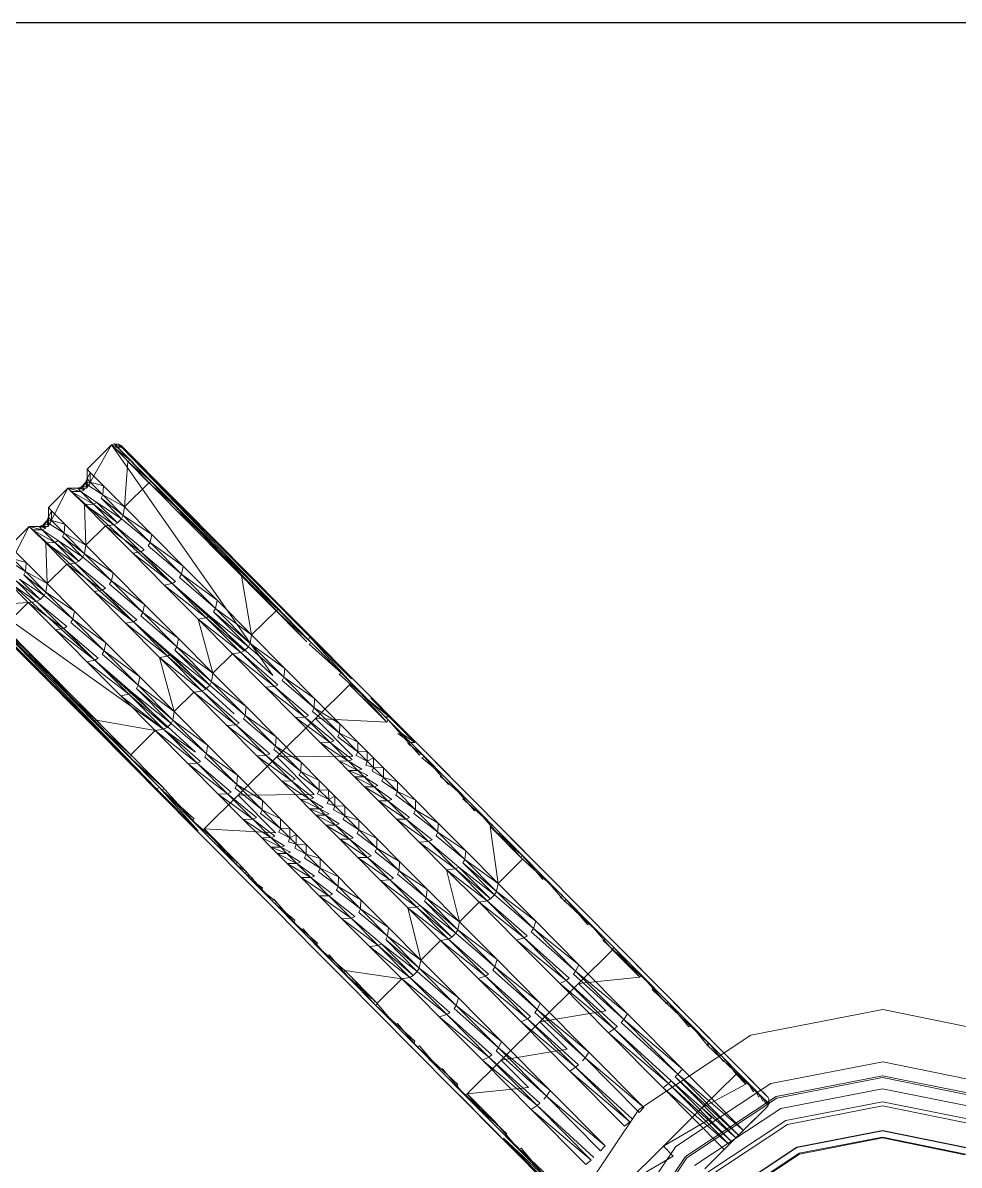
# Model space of a CAD drawing. Header units: millimetres. Extents: x 233224 to 234067, y -13631 to -11613.
# Drawn here: x 233700.84 to 233723.67, y -13180.79 to -13152.92 of the extents above; entities that cross this region are included whole.
import ezdxf

# ---------------------------------------------------------------- set-up
doc = ezdxf.new("R2010")
doc.units = ezdxf.units.MM
doc.header["$MEASUREMENT"] = 0
doc.layers.add('Doseme - BA', color=7, linetype='Continuous')
doc.layers.add('Doseme - BA_Pen_No__41', color=7, linetype='Continuous', lineweight=25)
doc.layers.add('Int - Furniture _Pen_No__75', color=6, linetype='Continuous', lineweight=20)

# ---------------------------------------------------------------- blocks, each defined once
blk = doc.blocks.new('Slab_128', base_point=(230995.62, -9676.81))
at = {"layer": 'Doseme - BA_Pen_No__41', "linetype": 'Continuous', "flags": 128}
blk.add_lwpolyline([(230995.62, -9676.81), (230995.62, -9026.81), (230345.62, -9026.81), (230345.62, -9676.81)], close=True, dxfattribs=at)
blk = doc.blocks.new('kalin masa ayak')
at = {"layer": 'Int - Furniture _Pen_No__75', "linetype": 'Continuous'}
for p, q in [((319.88, 246.28), (334.05, 261.18)), ((320, 246.11), (334.21, 261.08)), ((320.9, 244.83), (335.54, 260.23)), ((320.93, 244.8), (335.57, 260.21)), ((324.4, 239.87), (340.67, 256.99)), ((324.98, 239.05), (341.52, 256.45)), ((326.82, 236.46), (344.21, 254.76)), ((328.37, 234.24), (346.5, 253.31)), ((328.64, 233.87), (346.89, 253.06)), ((330.58, 231.11), (349.74, 251.26)), ((301.09, 237.94), (319.88, 246.28)), ((301.14, 237.73), (320, 246.11)), ((301.48, 236.2), (320.9, 244.83)), ((301.48, 236.17), (320.93, 244.8)), ((337.93, 220.7), (360.51, 244.46)), ((302.81, 230.28), (324.4, 239.87)), ((280.5, 237.21), (301.14, 237.73)), ((280.54, 237.4), (301.09, 237.94)), ((303.04, 229.3), (324.98, 239.05)), ((280.23, 235.63), (301.48, 236.17)), ((280.24, 235.67), (301.48, 236.2)), ((303.74, 226.2), (326.82, 236.46)), ((304.33, 223.56), (328.37, 234.24)), ((253.23, 231.95), (277.96, 222.44)), ((253.48, 232.34), (278.03, 222.9)), ((304.43, 223.11), (328.64, 233.87)), ((251.43, 229.1), (277.38, 219.11)), ((279.03, 228.69), (303.04, 229.3)), ((279.2, 229.69), (302.81, 230.28)), ((305.18, 219.82), (330.58, 231.11)), ((278.5, 225.57), (303.74, 226.2)), ((280.06, 227.6), (286.69, 226.46)), ((280.06, 227.6), (289.91, 225.88)), ((286.69, 226.46), (283.09, 205.65)), ((288.33, 226.17), (283.09, 205.65)), ((288.33, 226.17), (284.76, 205.47)), ((284.76, 205.47), (289.22, 226.02)), ((285.65, 205.34), (289.22, 226.02)), ((285.65, 205.34), (290.61, 225.78)), ((288.33, 226.17), (286.69, 226.46)), ((290.61, 225.78), (287.04, 205.1)), ((289.22, 226.02), (288.33, 226.17)), ((289.91, 225.9), (289.22, 226.02)), ((290.61, 225.78), (289.22, 226.02)), ((290.61, 225.78), (289.91, 225.9)), ((289.91, 225.88), (301.43, 223.91)), ((291.49, 225.63), (290.61, 225.78)), ((277.96, 222.44), (304.43, 223.11)), ((278.03, 222.9), (304.33, 223.56)), ((287.04, 205.1), (291.49, 225.63)), ((287.92, 204.92), (291.49, 225.63)), ((287.92, 204.92), (293.14, 225.35)), ((289.55, 204.54), (293.14, 225.35)), ((291.49, 225.63), (293.14, 225.35)), ((293.14, 225.35), (291.49, 225.63)), ((293.14, 225.34), (301.43, 223.91)), ((297.83, 203.11), (301.98, 223.55)), ((301.29, 223.07), (301.69, 221.86)), ((301.84, 222.72), (301.29, 223.07)), ((301.38, 223.6), (301.84, 222.72)), ((301.93, 223.25), (301.38, 223.6)), ((301.43, 223.91), (301.98, 223.57)), ((301.43, 223.89), (301.43, 223.91)), ((301.43, 223.91), (301.98, 223.55)), ((301.43, 223.89), (301.93, 223.25)), ((301.98, 223.55), (301.43, 223.89)), ((301.93, 223.25), (301.84, 222.72)), ((301.98, 223.55), (301.93, 223.25)), ((302.59, 222.71), (301.98, 223.57)), ((301.98, 223.57), (301.98, 223.55)), ((275.54, 220.68), (261.88, 219.56)), ((274.96, 217.31), (275.54, 220.68)), ((302.67, 221.75), (282.89, 107.16)), ((300.91, 220.88), (301.14, 218.67)), ((301.46, 220.54), (300.91, 220.88)), ((301.13, 222.2), (301.46, 220.54)), ((301.69, 221.86), (301.13, 222.2)), ((301.46, 220.54), (301.14, 218.67)), ((301.69, 221.86), (301.46, 220.54)), ((301.84, 222.72), (301.69, 221.86)), ((302.44, 220.37), (302.58, 221.23)), ((302.73, 222.08), (302.59, 222.71)), ((302.67, 221.75), (302.73, 222.05)), ((302.73, 222.05), (302.73, 222.08)), ((307.98, 207.39), (337.93, 220.7)), ((244.63, 218.33), (275.22, 206.56)), ((274.96, 217.31), (261.88, 219.56)), ((288.63, 218.42), (274.96, 217.31)), ((277.38, 219.11), (305.18, 219.82)), ((288.04, 215.05), (288.63, 218.42)), ((300.58, 219), (300.7, 216.12)), ((301.14, 218.67), (300.58, 219)), ((301.14, 218.67), (300.7, 216.12)), ((288.04, 215.05), (274.96, 217.31)), ((300.14, 216.43), (288.04, 215.05)), ((299.56, 213.06), (288.04, 215.05)), ((299.56, 213.06), (300.14, 216.43)), ((300.14, 216.43), (300.12, 212.78)), ((300.7, 216.12), (300.12, 212.78)), ((300.7, 216.12), (300.14, 216.43)), ((301.48, 214.83), (301.9, 217.27)), ((241.07, 177.09), (247.09, 211.96)), ((247.33, 211.89), (243.9, 193.49)), ((244.13, 193.34), (247.33, 211.89)), ((299.56, 213.06), (299.39, 208.52)), ((300.12, 212.78), (299.39, 208.52)), ((300.12, 212.78), (299.56, 213.06)), ((248.05, 211.72), (244.13, 193.34)), ((248.64, 211.61), (244.83, 193.07)), ((256.93, 210.17), (253.7, 191.49)), ((258.59, 209.98), (253.7, 191.49)), ((258.59, 209.98), (255.4, 191.53)), ((255.4, 191.53), (259.48, 209.86)), ((258.59, 209.98), (256.93, 210.17)), ((258.58, 190.98), (261.76, 209.44)), ((258.58, 190.98), (263.38, 209.06)), ((260.16, 190.37), (263.38, 209.06)), ((263.38, 209.06), (261.76, 209.44)), ((300.22, 207.54), (300.92, 211.65)), ((270.02, 207.92), (266.79, 189.23)), ((271.67, 207.73), (266.79, 189.23)), ((271.67, 207.73), (268.48, 189.28)), ((268.48, 189.28), (272.56, 207.59)), ((271.67, 207.73), (270.02, 207.92)), ((271.65, 188.72), (274.84, 207.18)), ((271.65, 188.72), (276.47, 206.8)), ((273.24, 188.11), (276.47, 206.8)), ((276.47, 206.8), (274.84, 207.18)), ((275.22, 206.56), (307.98, 207.39)), ((298.82, 208.78), (298.48, 203.23)), ((299.39, 208.52), (298.48, 203.23)), ((299.39, 208.52), (298.82, 208.78)), ((245.64, 197.77), (246.97, 205.48)), ((246.27, 197.79), (246.97, 205.48)), ((283.09, 205.65), (279.87, 186.96)), ((284.76, 205.47), (279.87, 186.96)), ((284.76, 205.47), (281.57, 187.01)), ((281.57, 187.01), (285.65, 205.34)), ((284.76, 205.47), (283.09, 205.65)), ((283.86, 186.69), (287.92, 204.92)), ((284.74, 186.47), (287.92, 204.92)), ((284.74, 186.47), (289.55, 204.54)), ((285.65, 205.34), (284.76, 205.47)), ((286.33, 185.86), (289.55, 204.54)), ((287.92, 204.92), (287.04, 205.1)), ((289.55, 204.54), (287.92, 204.92)), ((297.9, 203.47), (297.36, 196.78)), ((298.48, 203.23), (297.9, 203.47)), ((294.61, 184.42), (298.43, 203.02)), ((298.48, 203.23), (297.36, 196.78)), ((298.43, 203.02), (297.83, 203.11)), ((298.21, 195.92), (299.31, 202.33)), ((244.55, 197.25), (242.96, 188.07)), ((244.07, 188.67), (245.64, 197.77)), ((244.69, 188.71), (245.64, 197.77)), ((246.27, 197.79), (245.64, 197.77)), ((296.78, 197.01), (296.03, 189.07)), ((297.36, 196.78), (296.03, 189.07)), ((297.36, 196.78), (296.78, 197.01)), ((296.89, 188.21), (298.21, 195.92)), ((245.42, 192.92), (241.96, 176.46)), ((245.42, 192.92), (244.83, 193.07)), ((255.4, 191.53), (250.83, 174.84)), ((253.7, 191.49), (250.83, 174.84)), ((255.4, 191.53), (252.58, 175.14)), ((252.58, 175.14), (256.3, 191.45)), ((255.4, 191.53), (253.7, 191.49)), ((254.88, 174.88), (258.58, 190.98)), ((256.3, 191.45), (255.4, 191.53)), ((255.74, 174.6), (258.58, 190.98)), ((255.74, 174.6), (260.16, 190.37)), ((257.28, 173.72), (260.16, 190.37)), ((258.58, 190.98), (257.69, 191.21)), ((260.16, 190.37), (258.58, 190.98)), ((242.96, 188.07), (241.33, 178.61)), ((242.46, 179.35), (244.07, 188.67)), ((244.69, 188.71), (243.09, 179.41)), ((243.09, 179.41), (244.07, 188.67)), ((256.2, 186.72), (243.09, 179.41)), ((244.69, 188.71), (244.07, 188.67)), ((254.6, 177.43), (256.2, 186.72)), ((268.48, 189.28), (263.91, 172.58)), ((266.79, 189.23), (263.91, 172.58)), ((268.48, 189.28), (265.65, 172.88)), ((265.65, 172.88), (269.39, 189.19)), ((268.48, 189.28), (266.79, 189.23)), ((267.96, 172.62), (271.65, 188.72)), ((269.39, 189.19), (268.48, 189.28)), ((268.83, 172.34), (271.65, 188.72)), ((268.83, 172.34), (273.24, 188.11)), ((270.37, 171.47), (273.24, 188.11)), ((271.65, 188.72), (270.78, 188.95)), ((273.24, 188.11), (271.65, 188.72)), ((281.57, 187.01), (276.99, 170.32)), ((279.87, 186.96), (276.99, 170.32)), ((281.57, 187.01), (278.74, 170.62)), ((278.74, 170.62), (282.47, 186.93)), ((281.57, 187.01), (279.87, 186.96)), ((282.47, 186.93), (281.57, 187.01)), ((284.74, 186.47), (283.86, 186.69)), ((295.45, 189.3), (294.46, 179.97)), ((296.03, 189.07), (294.46, 179.97)), ((296.03, 189.07), (295.45, 189.3)), ((269.29, 184.46), (254.6, 177.43)), ((267.69, 175.17), (269.29, 184.46)), ((281.04, 170.36), (284.74, 186.47)), ((281.91, 170.08), (284.74, 186.47)), ((281.91, 170.08), (286.33, 185.86)), ((283.45, 169.21), (286.33, 185.86)), ((286.33, 185.86), (284.74, 186.47)), ((291.74, 167.78), (295.21, 184.37)), ((295.21, 184.37), (294.61, 184.42)), ((282.37, 182.2), (267.69, 175.17)), ((280.76, 172.91), (282.37, 182.2)), ((241.01, 170.89), (242.46, 179.35)), ((241.63, 170.99), (242.46, 179.35)), ((243.09, 179.41), (242.46, 179.35)), ((254.6, 177.43), (243.09, 179.41)), ((293.89, 180.22), (280.76, 172.91)), ((292.28, 170.92), (293.89, 180.22)), ((293.89, 180.22), (292.85, 170.65)), ((294.46, 179.97), (292.85, 170.65)), ((293.67, 169.58), (295.3, 179.04)), ((294.46, 179.97), (293.89, 180.22)), ((238.58, 162.65), (241.07, 177.09)), ((242.55, 176.27), (239.44, 161.8)), ((242.55, 176.27), (241.96, 176.46)), ((267.69, 175.17), (254.6, 177.43)), ((252.58, 175.14), (248.29, 160.14)), ((250.83, 174.84), (248.29, 160.14)), ((252.58, 175.14), (250.09, 160.72)), ((250.09, 160.72), (253.48, 175.12)), ((252.58, 175.14), (250.83, 174.84)), ((252.4, 160.52), (255.74, 174.6)), ((253.48, 175.12), (252.58, 175.14)), ((253.25, 160.18), (255.74, 174.6)), ((253.25, 160.18), (257.28, 173.72)), ((254.74, 159.03), (257.28, 173.72)), ((255.74, 174.6), (254.88, 174.88)), ((257.28, 173.72), (255.74, 174.6)), ((265.65, 172.88), (261.38, 157.89)), ((265.65, 172.88), (263.17, 158.47)), ((263.17, 158.47), (266.57, 172.86)), ((265.65, 172.88), (263.91, 172.58)), ((266.57, 172.86), (265.65, 172.88)), ((280.76, 172.91), (267.69, 175.17)), ((292.28, 170.92), (280.76, 172.91)), ((239.65, 163.05), (241.01, 170.89)), ((240.28, 163.15), (241.01, 170.89)), ((241.63, 170.99), (241.01, 170.89)), ((263.91, 172.58), (261.38, 157.89)), ((265.49, 158.26), (268.83, 172.34)), ((266.34, 157.91), (268.83, 172.34)), ((266.34, 157.91), (270.37, 171.47)), ((267.83, 156.77), (270.37, 171.47)), ((268.83, 172.34), (267.96, 172.62)), ((270.37, 171.47), (268.83, 172.34)), ((278.74, 170.62), (274.46, 155.62)), ((276.99, 170.32), (274.46, 155.62)), ((278.74, 170.62), (276.25, 156.2)), ((276.25, 156.2), (279.65, 170.6)), ((278.74, 170.62), (276.99, 170.32)), ((278.56, 156), (281.91, 170.08)), ((279.65, 170.6), (278.74, 170.62)), ((279.42, 155.66), (281.91, 170.08)), ((281.91, 170.08), (281.04, 170.36)), ((283.45, 169.21), (281.91, 170.08)), ((292.28, 170.92), (291.39, 162.2)), ((292.85, 170.65), (291.39, 162.2)), ((292.85, 170.65), (292.28, 170.92)), ((279.42, 155.66), (283.45, 169.21)), ((280.92, 154.51), (283.45, 169.21)), ((289.2, 153.08), (292.35, 167.76)), ((292.35, 167.76), (291.74, 167.78)), ((293.41, 168.06), (292.19, 161)), ((234.52, 139.21), (238.57, 162.65)), ((238.35, 155.53), (239.65, 163.05)), ((238.57, 162.65), (238.48, 162.12)), ((238.99, 155.63), (239.65, 163.05)), ((240, 161.57), (239.44, 161.8)), ((240.28, 163.15), (239.65, 163.05)), ((290.83, 162.49), (290.03, 154.35)), ((291.39, 162.2), (290.03, 154.35)), ((291.39, 162.2), (290.83, 162.49)), ((240, 161.57), (237.22, 149.01)), ((250.09, 160.72), (246.08, 147.31)), ((248.29, 160.14), (246.08, 147.31)), ((247.91, 148.15), (251, 160.76)), ((250.09, 160.72), (247.91, 148.15)), ((250.09, 160.72), (248.29, 160.14)), ((251, 160.76), (250.09, 160.72)), ((250.24, 148), (253.25, 160.18)), ((251.08, 147.6), (253.25, 160.18)), ((251.08, 147.6), (254.74, 159.03)), ((253.25, 160.18), (252.4, 160.52)), ((252.53, 146.2), (254.74, 159.03)), ((254.74, 159.03), (253.25, 160.18)), ((290.82, 153.08), (292.18, 161)), ((263.17, 158.47), (259.16, 145.06)), ((261.38, 157.89), (259.16, 145.06)), ((261, 145.89), (264.09, 158.5)), ((263.17, 158.47), (261, 145.89)), ((263.17, 158.47), (261.38, 157.89)), ((264.09, 158.5), (263.17, 158.47)), ((263.32, 145.75), (266.34, 157.91)), ((264.16, 145.35), (266.34, 157.91)), ((264.16, 145.35), (267.83, 156.77)), ((266.34, 157.91), (265.49, 158.26)), ((265.61, 143.94), (267.83, 156.77)), ((267.83, 156.77), (266.34, 157.91)), ((276.25, 156.2), (272.25, 142.79)), ((274.08, 143.63), (277.17, 156.24)), ((276.25, 156.2), (274.08, 143.63)), ((276.25, 156.2), (274.46, 155.62)), ((277.17, 156.24), (276.25, 156.2)), ((237.06, 148.07), (238.35, 155.53)), ((237.7, 148.18), (238.35, 155.53)), ((238.99, 155.63), (238.35, 155.53)), ((274.46, 155.62), (272.25, 142.79)), ((276.4, 143.48), (279.42, 155.66)), ((277.25, 143.08), (279.42, 155.66)), ((277.25, 143.08), (280.92, 154.51)), ((279.42, 155.66), (278.56, 156)), ((278.7, 141.68), (280.92, 154.51)), ((280.92, 154.51), (279.42, 155.66)), ((289.48, 154.65), (288.73, 146.83)), ((290.03, 154.35), (288.73, 146.83)), ((290.03, 154.35), (289.48, 154.65)), ((286.99, 140.25), (289.82, 153.11)), ((289.82, 153.11), (289.2, 153.08)), ((237.8, 148.75), (235.32, 137.99)), ((235.73, 140.41), (237.06, 148.07)), ((235.89, 137.69), (237.8, 148.75)), ((236.37, 140.52), (237.06, 148.07)), ((237.7, 148.18), (237.06, 148.07)), ((237.8, 148.75), (237.22, 149.01)), ((246.08, 147.31), (237.8, 148.75)), ((247.91, 148.15), (244.17, 136.27)), ((246.04, 137.31), (248.84, 148.24)), ((247.91, 148.15), (246.04, 137.31)), ((247.91, 148.15), (246.08, 147.31)), ((246.98, 137.44), (248.84, 148.24)), ((246.98, 137.44), (250.24, 148)), ((248.84, 148.24), (247.91, 148.15)), ((250.24, 148), (248.38, 137.2)), ((250.24, 148), (248.84, 148.24)), ((251.08, 147.6), (250.24, 148)), ((235.89, 137.69), (246.08, 147.31)), ((246.08, 147.31), (244.17, 136.27)), ((248.38, 137.2), (251.08, 147.6)), ((249.21, 136.76), (251.08, 147.6)), ((249.21, 136.76), (252.53, 146.2)), ((250.62, 135.15), (252.53, 146.2)), ((252.53, 146.2), (251.08, 147.6)), ((259.16, 145.06), (252.53, 146.2)), ((257.25, 134), (252.53, 146.2)), ((261, 145.89), (257.25, 134)), ((259.16, 145.06), (257.25, 134)), ((259.12, 135.05), (261.93, 145.98)), ((261, 145.89), (259.12, 135.05)), ((261, 145.89), (259.16, 145.06)), ((260.07, 135.19), (261.93, 145.98)), ((260.07, 135.19), (263.32, 145.75)), ((261.93, 145.98), (261, 145.89)), ((263.32, 145.75), (261.46, 134.95)), ((261.46, 134.95), (264.16, 145.35)), ((263.32, 145.75), (261.93, 145.98)), ((262.29, 134.5), (264.16, 145.35)), ((264.16, 145.35), (263.32, 145.75)), ((265.61, 143.94), (264.16, 145.35)), ((288.17, 147.14), (287.44, 139.37)), ((288.73, 146.83), (287.44, 139.37)), ((288.73, 146.83), (288.17, 147.14)), ((288.22, 138.05), (289.51, 145.52)), ((262.29, 134.5), (265.61, 143.94)), ((263.71, 132.9), (265.61, 143.94)), ((272.25, 142.79), (265.61, 143.94)), ((270.33, 131.75), (265.61, 143.94)), ((274.08, 143.63), (270.33, 131.75)), ((272.25, 142.79), (270.33, 131.75)), ((272.21, 132.79), (275.01, 143.72)), ((274.08, 143.63), (272.21, 132.79)), ((274.08, 143.63), (272.25, 142.79)), ((273.15, 132.93), (275.01, 143.72)), ((273.15, 132.93), (276.4, 143.48)), ((275.01, 143.72), (274.08, 143.63)), ((276.4, 143.48), (274.54, 132.69)), ((274.54, 132.69), (277.25, 143.08)), ((276.4, 143.48), (275.01, 143.72)), ((275.38, 132.24), (277.25, 143.08)), ((277.25, 143.08), (276.4, 143.48)), ((278.7, 141.68), (277.25, 143.08)), ((234.33, 132.28), (235.73, 140.41)), ((234.97, 132.38), (235.73, 140.41)), ((236.37, 140.52), (235.73, 140.41)), ((275.38, 132.24), (278.7, 141.68)), ((276.79, 130.63), (278.7, 141.68)), ((286.99, 140.25), (278.7, 141.68)), ((285.08, 129.2), (278.7, 141.68)), ((285.08, 129.2), (287.61, 140.32)), ((286.99, 140.25), (285.08, 129.2)), ((286.89, 139.69), (286.13, 131.71)), ((287.44, 139.37), (286.13, 131.71)), ((287.44, 139.37), (286.89, 139.69)), ((287.61, 140.32), (286.99, 140.25)), ((232.94, 130), (234.52, 139.21)), ((235.89, 137.69), (233.71, 128.67)), ((235.89, 137.69), (235.32, 137.99)), ((246.04, 137.31), (242.56, 126.91)), ((246.04, 137.31), (244.17, 136.27)), ((244.45, 128.1), (246.98, 137.44)), ((246.04, 137.31), (244.45, 128.1)), ((246.98, 137.44), (246.04, 137.31)), ((246.79, 128.04), (249.21, 136.76)), ((247.62, 127.56), (249.21, 136.76)), ((249.21, 136.76), (248.38, 137.2)), ((250.62, 135.15), (249.21, 136.76)), ((286.91, 130.38), (288.22, 138.05)), ((244.17, 136.27), (242.56, 126.91)), ((247.62, 127.56), (250.62, 135.15)), ((249.01, 125.8), (250.62, 135.15)), ((259.12, 135.05), (255.64, 124.66)), ((257.25, 134), (255.64, 124.66)), ((259.12, 135.05), (257.25, 134)), ((257.54, 125.85), (260.07, 135.19)), ((259.12, 135.05), (257.54, 125.85)), ((260.07, 135.19), (259.12, 135.05)), ((259.87, 125.78), (262.29, 134.5)), ((260.7, 125.31), (262.29, 134.5)), ((262.29, 134.5), (261.46, 134.95)), ((263.71, 132.9), (262.29, 134.5)), ((232.8, 123.39), (234.33, 132.28)), ((233.43, 123.5), (234.33, 132.28)), ((234.97, 132.38), (234.33, 132.28)), ((260.7, 125.31), (263.71, 132.9)), ((262.09, 123.55), (263.71, 132.9)), ((272.21, 132.79), (268.73, 122.4)), ((270.33, 131.75), (268.73, 122.4)), ((272.21, 132.79), (270.33, 131.75)), ((270.63, 123.59), (273.15, 132.93)), ((272.21, 132.79), (270.63, 123.59)), ((273.15, 132.93), (272.21, 132.79)), ((272.95, 123.53), (275.38, 132.24)), ((273.79, 123.04), (275.38, 132.24)), ((275.38, 132.24), (274.54, 132.69)), ((276.79, 130.63), (275.38, 132.24)), ((285.57, 132.03), (284.72, 123.58)), ((286.13, 131.71), (284.72, 123.58)), ((286.13, 131.71), (285.57, 132.03)), ((231.62, 122.34), (232.94, 130)), ((234.27, 128.35), (232.38, 120.94)), ((234.27, 128.35), (233.71, 128.67)), ((243.14, 120.47), (245.4, 128.28)), ((245.4, 128.28), (244.45, 128.1)), ((273.79, 123.04), (276.79, 130.63)), ((275.18, 121.28), (276.79, 130.63)), ((283.47, 119.86), (285.71, 129.3)), ((285.71, 129.3), (285.08, 129.2)), ((286.9, 130.38), (286.86, 130.17)), ((244.45, 128.1), (241.22, 119.18)), ((242.56, 126.91), (241.22, 119.18)), ((244.45, 128.1), (242.56, 126.91)), ((244.45, 128.1), (243.14, 120.47)), ((245.47, 120.42), (247.62, 127.56)), ((246.3, 119.92), (247.62, 127.56)), ((246.3, 119.92), (249.01, 125.8)), ((247.62, 127.56), (246.79, 128.04)), ((249.01, 125.8), (247.62, 127.56)), ((247.68, 118.07), (249.01, 125.8)), ((257.54, 125.85), (254.31, 116.92)), ((257.54, 125.85), (255.64, 124.66)), ((256.22, 118.21), (258.48, 126.03)), ((257.54, 125.85), (256.22, 118.21)), ((258.48, 126.03), (257.54, 125.85)), ((260.7, 125.31), (259.87, 125.78)), ((231.09, 113.5), (232.8, 123.39)), ((231.73, 113.6), (232.8, 123.39)), ((233.43, 123.5), (232.8, 123.39)), ((255.64, 124.66), (254.31, 116.92)), ((258.56, 118.17), (260.7, 125.31)), ((259.39, 117.66), (260.7, 125.31)), ((259.39, 117.66), (262.09, 123.55)), ((262.09, 123.55), (260.7, 125.31)), ((260.76, 115.81), (262.09, 123.55)), ((270.63, 123.59), (267.39, 114.66)), ((270.63, 123.59), (268.73, 122.4)), ((269.3, 115.95), (271.57, 123.77)), ((270.63, 123.59), (269.3, 115.95)), ((271.57, 123.77), (270.63, 123.59)), ((271.64, 115.91), (273.79, 123.04)), ((272.47, 115.41), (273.79, 123.04)), ((273.79, 123.04), (272.95, 123.53)), ((275.18, 121.28), (273.79, 123.04)), ((284.16, 123.89), (283.18, 114.69)), ((284.72, 123.58), (283.18, 114.69)), ((284.72, 123.58), (284.16, 123.89)), ((230.55, 116.2), (231.61, 122.34)), ((232.94, 120.61), (231.31, 114.75)), ((232.94, 120.61), (232.38, 120.94)), ((243.14, 120.47), (240.15, 112.97)), ((243.14, 120.47), (241.22, 119.18)), ((242.08, 114.32), (244.08, 120.66)), ((243.14, 120.47), (242.08, 114.32)), ((244.08, 120.66), (243.14, 120.47)), ((244.42, 114.29), (246.3, 119.92)), ((245.24, 113.78), (246.3, 119.92)), ((246.3, 119.92), (245.47, 120.42)), ((247.68, 118.07), (246.3, 119.92)), ((268.73, 122.4), (267.39, 114.66)), ((272.47, 115.41), (275.18, 121.28)), ((273.84, 113.55), (275.18, 121.28)), ((282.13, 112.12), (284.1, 119.96)), ((284.1, 119.96), (283.47, 119.86)), ((285.28, 120.96), (283.97, 113.41)), ((241.22, 119.18), (240.15, 112.97)), ((245.24, 113.78), (247.68, 118.07)), ((246.6, 111.86), (247.68, 118.07)), ((256.22, 118.21), (253.24, 110.72)), ((256.22, 118.21), (254.31, 116.92)), ((255.16, 112.06), (257.16, 118.41)), ((256.22, 118.21), (255.16, 112.06)), ((257.16, 118.41), (256.22, 118.21)), ((257.5, 112.02), (259.39, 117.66)), ((258.33, 111.51), (259.39, 117.66)), ((259.39, 117.66), (258.56, 118.17)), ((260.76, 115.81), (259.39, 117.66)), ((229.74, 111.46), (230.55, 116.2)), ((231.31, 114.75), (230.49, 109.98)), ((231.87, 114.41), (230.49, 109.98)), ((231.87, 114.41), (231.31, 114.75)), ((242.08, 114.32), (239.32, 108.21)), ((242.08, 114.32), (240.15, 112.97)), ((241.26, 109.59), (243.03, 114.53)), ((242.08, 114.32), (241.26, 109.59)), ((243.03, 114.53), (242.08, 114.32)), ((245.24, 113.78), (244.42, 114.29)), ((254.31, 116.92), (253.24, 110.72)), ((258.33, 111.51), (260.76, 115.81)), ((259.69, 109.6), (260.76, 115.81)), ((269.3, 115.95), (266.31, 108.46)), ((267.39, 114.66), (266.31, 108.46)), ((269.3, 115.95), (267.39, 114.66)), ((268.24, 109.8), (270.25, 116.14)), ((269.3, 115.95), (268.24, 109.8)), ((270.25, 116.14), (269.3, 115.95)), ((270.58, 109.77), (272.47, 115.41)), ((271.42, 109.25), (272.47, 115.41)), ((272.47, 115.41), (271.64, 115.91)), ((273.84, 113.55), (272.47, 115.41)), ((282.63, 115.01), (281.47, 104.8)), ((283.18, 114.69), (281.47, 104.8)), ((283.18, 114.69), (282.63, 115.01)), ((282.77, 112.24), (283.19, 114.69)), ((229.16, 108.07), (229.74, 111.46)), ((229.17, 102.34), (231.09, 113.5)), ((229.79, 102.42), (231.09, 113.5)), ((231.73, 113.6), (231.09, 113.5)), ((240.15, 112.97), (239.32, 108.21)), ((243.6, 109.57), (245.24, 113.78)), ((244.42, 109.04), (245.24, 113.78)), ((244.42, 109.04), (246.6, 111.86)), ((246.6, 111.86), (245.24, 113.78)), ((245.78, 107.09), (246.6, 111.86)), ((255.16, 112.06), (252.41, 105.95)), ((255.16, 112.06), (253.24, 110.72)), ((254.35, 107.33), (256.11, 112.27)), ((255.16, 112.06), (254.35, 107.33)), ((256.11, 112.27), (255.16, 112.06)), ((256.69, 107.3), (258.33, 111.51)), ((258.33, 111.51), (257.5, 112.02)), ((257.51, 106.78), (258.33, 111.51)), ((259.69, 109.6), (258.33, 111.51)), ((271.42, 109.25), (273.84, 113.55)), ((272.76, 107.34), (273.84, 113.55)), ((281.05, 105.91), (282.77, 112.24)), ((282.77, 112.24), (282.13, 112.12)), ((282.27, 103.56), (283.97, 113.41)), ((230.49, 109.98), (229.89, 106.58)), ((231.04, 109.64), (229.89, 106.58)), ((231.04, 109.64), (230.49, 109.98)), ((241.26, 109.59), (238.74, 104.8)), ((241.26, 109.59), (239.32, 108.21)), ((240.67, 106.2), (242.22, 109.8)), ((241.26, 109.59), (240.67, 106.2)), ((242.22, 109.8), (241.26, 109.59)), ((243.01, 106.18), (244.42, 109.04)), ((244.42, 109.04), (243.6, 109.57)), ((243.84, 105.65), (244.42, 109.04)), ((245.78, 107.09), (244.42, 109.04)), ((253.24, 110.72), (252.41, 105.95)), ((257.51, 106.78), (259.69, 109.6)), ((258.86, 104.84), (259.69, 109.6)), ((268.24, 109.8), (265.5, 103.69)), ((268.24, 109.8), (266.31, 108.46)), ((267.43, 105.07), (269.19, 110.01)), ((268.24, 109.8), (267.43, 105.07)), ((269.19, 110.01), (268.24, 109.8)), ((269.77, 105.05), (271.42, 109.25)), ((271.42, 109.25), (270.58, 109.77)), ((270.6, 104.52), (271.42, 109.25)), ((272.76, 107.34), (271.42, 109.25)), ((228.22, 102.7), (228.78, 105.94)), ((228.23, 102.7), (228.78, 105.94)), ((228.78, 105.94), (229.15, 108.07)), ((229.89, 106.58), (229.53, 104.45)), ((230.45, 106.23), (229.53, 104.45)), ((230.45, 106.23), (229.89, 106.58)), ((240.67, 106.2), (238.37, 102.68)), ((239.32, 108.21), (238.74, 104.8)), ((240.67, 106.2), (238.74, 104.8)), ((240.31, 104.07), (241.63, 106.42)), ((240.67, 106.2), (240.31, 104.07)), ((241.63, 106.42), (240.67, 106.2)), ((243.84, 105.65), (243.01, 106.18)), ((243.84, 105.65), (245.78, 107.09)), ((245.19, 103.69), (245.78, 107.09)), ((254.35, 107.33), (251.82, 102.55)), ((252.41, 105.95), (251.82, 102.55)), ((254.35, 107.33), (252.41, 105.95)), ((253.76, 103.94), (255.29, 107.54)), ((254.35, 107.33), (253.76, 103.94)), ((255.29, 107.54), (254.35, 107.33)), ((256.09, 103.92), (257.51, 106.78)), ((257.51, 106.78), (256.69, 107.3)), ((256.92, 103.4), (257.51, 106.78)), ((258.86, 104.84), (257.51, 106.78)), ((266.31, 108.46), (265.5, 103.69)), ((270.6, 104.52), (272.76, 107.34)), ((271.95, 102.58), (272.76, 107.34)), ((280.23, 101.15), (281.69, 106.04)), ((281.69, 106.04), (281.05, 105.91)), ((282.89, 107.16), (282.07, 102.42)), ((230.08, 104.1), (228.97, 101.23)), ((230.08, 104.1), (229.53, 104.45)), ((240.31, 104.07), (237.82, 99.46)), ((238.74, 104.8), (238.37, 102.68)), ((240.31, 104.07), (238.37, 102.68)), ((239.74, 100.83), (241.26, 104.29)), ((240.31, 104.07), (239.74, 100.83)), ((241.26, 104.29), (240.31, 104.07)), ((242.09, 100.8), (243.47, 103.52)), ((242.65, 104.05), (243.84, 105.65)), ((243.47, 103.52), (242.65, 104.05)), ((242.91, 100.28), (243.47, 103.52)), ((243.47, 103.52), (243.84, 105.65)), ((243.47, 103.52), (245.19, 103.69)), ((244.83, 101.56), (243.47, 103.52)), ((245.19, 103.69), (243.84, 105.65)), ((244.83, 101.56), (245.19, 103.69)), ((253.76, 103.94), (251.45, 100.42)), ((253.76, 103.94), (251.82, 102.55)), ((253.4, 101.82), (254.71, 104.17)), ((253.76, 103.94), (253.4, 101.82)), ((254.71, 104.17), (253.76, 103.94)), ((255.73, 101.79), (256.92, 103.4)), ((256.92, 103.4), (256.09, 103.92)), ((256.56, 101.27), (256.92, 103.4)), ((256.92, 103.4), (258.86, 104.84)), ((258.28, 101.43), (256.92, 103.4)), ((258.28, 101.43), (258.86, 104.84)), ((267.43, 105.07), (264.91, 100.29)), ((265.5, 103.69), (264.91, 100.29)), ((267.43, 105.07), (265.5, 103.69)), ((266.84, 101.68), (268.38, 105.29)), ((267.43, 105.07), (266.84, 101.68)), ((268.38, 105.29), (267.43, 105.07)), ((269.18, 101.66), (270.6, 104.52)), ((270.6, 104.52), (269.77, 105.05)), ((270, 101.13), (270.6, 104.52)), ((271.95, 102.58), (270.6, 104.52)), ((280.92, 105.11), (279.55, 93.64)), ((281.47, 104.8), (279.55, 93.64)), ((281.47, 104.8), (280.92, 105.11)), ((226.97, 89.63), (229.17, 102.34)), ((227.14, 96.45), (228.22, 102.7)), ((229.79, 102.42), (227.59, 89.7)), ((227.59, 89.7), (229.17, 102.34)), ((241.31, 100.44), (227.59, 89.7)), ((229.53, 100.89), (227.9, 95.04)), ((229.53, 100.89), (228.97, 101.23)), ((229.79, 102.42), (229.17, 102.34)), ((239.74, 100.83), (236.75, 93.27)), ((238.37, 102.68), (237.82, 99.46)), ((239.74, 100.83), (237.82, 99.46)), ((238.66, 94.57), (240.7, 101.05)), ((239.74, 100.83), (238.66, 94.57)), ((239.11, 87.71), (241.31, 100.44)), ((240.7, 101.05), (239.74, 100.83)), ((242.91, 100.28), (242.09, 100.8)), ((242.91, 100.28), (244.83, 101.56)), ((244.27, 98.35), (244.83, 101.56)), ((253.4, 101.82), (250.9, 97.2)), ((251.45, 100.42), (250.9, 97.2)), ((251.82, 102.55), (251.45, 100.42)), ((253.4, 101.82), (251.45, 100.42)), ((252.83, 98.57), (254.34, 102.03)), ((253.4, 101.82), (252.83, 98.57)), ((254.34, 102.03), (253.4, 101.82)), ((255.18, 98.54), (256.56, 101.27)), ((256.56, 101.27), (255.73, 101.79)), ((255.99, 98.03), (256.56, 101.27)), ((256.56, 101.27), (258.28, 101.43)), ((257.91, 99.3), (256.56, 101.27)), ((257.91, 99.3), (258.28, 101.43)), ((266.84, 101.68), (264.55, 98.16)), ((266.84, 101.68), (264.91, 100.29)), ((266.47, 99.56), (267.8, 101.9)), ((266.84, 101.68), (266.47, 99.56)), ((267.8, 101.9), (266.84, 101.68)), ((268.82, 99.54), (270, 101.13)), ((270, 101.13), (269.18, 101.66)), ((269.64, 99.01), (270, 101.13)), ((270, 101.13), (271.95, 102.58)), ((271.36, 99.18), (270, 101.13)), ((271.36, 99.18), (271.95, 102.58)), ((279.65, 97.74), (280.87, 101.29)), ((280.87, 101.29), (280.23, 101.15)), ((280.29, 97.88), (281.73, 101.88)), ((281.73, 101.88), (280.87, 101.29)), ((281.14, 98.49), (282.07, 102.42)), ((281.73, 101.88), (281.14, 98.49)), ((282.07, 102.42), (281.48, 99.03)), ((237.82, 99.46), (236.75, 93.27)), ((254.39, 98.18), (239.11, 87.71)), ((241, 94.53), (242.91, 100.28)), ((241.83, 94.02), (242.91, 100.28)), ((241.83, 94.02), (244.27, 98.35)), ((244.27, 98.35), (242.91, 100.28)), ((243.21, 92.16), (244.27, 98.35)), ((252.83, 98.57), (249.83, 91.02)), ((252.83, 98.57), (250.9, 97.2)), ((251.74, 92.31), (253.78, 98.79)), ((252.83, 98.57), (251.74, 92.31)), ((252.2, 85.46), (254.39, 98.18)), ((253.78, 98.79), (252.83, 98.57)), ((254.08, 92.27), (255.99, 98.03)), ((254.92, 91.76), (255.99, 98.03)), ((255.99, 98.03), (255.18, 98.54)), ((255.99, 98.03), (257.91, 99.3)), ((257.36, 96.08), (255.99, 98.03)), ((257.36, 96.08), (257.91, 99.3)), ((266.47, 99.56), (263.98, 94.94)), ((264.55, 98.16), (263.98, 94.94)), ((264.91, 100.29), (264.55, 98.16)), ((266.47, 99.56), (264.55, 98.16)), ((265.91, 96.31), (267.43, 99.77)), ((266.47, 99.56), (265.91, 96.31)), ((267.43, 99.77), (266.47, 99.56)), ((268.26, 96.29), (269.64, 99.01)), ((269.64, 99.01), (268.82, 99.54)), ((269.08, 95.77), (269.64, 99.01)), ((269.64, 99.01), (271.36, 99.18)), ((270.99, 97.04), (269.64, 99.01)), ((270.99, 97.04), (271.36, 99.18)), ((280.77, 96.35), (281.48, 99.03)), ((281.14, 98.49), (280.77, 96.35)), ((281.49, 99.03), (281.12, 96.9)), ((281.48, 99.03), (281.14, 98.49)), ((225.65, 87.83), (227.14, 96.45)), ((228.46, 94.7), (227.9, 95.04)), ((237.17, 85.93), (239.61, 94.77)), ((239.61, 94.77), (238.66, 94.57)), ((250.9, 97.2), (249.83, 91.02)), ((267.48, 95.92), (252.2, 85.46)), ((254.92, 91.76), (257.36, 96.08)), ((256.28, 89.9), (257.36, 96.08)), ((265.91, 96.31), (262.92, 88.76)), ((263.98, 94.94), (262.92, 88.76)), ((265.91, 96.31), (263.98, 94.94)), ((264.83, 90.05), (266.86, 96.53)), ((265.91, 96.31), (264.83, 90.05)), ((265.28, 83.2), (267.48, 95.92)), ((266.86, 96.53), (265.91, 96.31)), ((267.17, 90.02), (269.08, 95.77)), ((268, 89.51), (269.08, 95.77)), ((269.08, 95.77), (268.26, 96.29)), ((269.08, 95.77), (270.99, 97.04)), ((270.44, 93.83), (269.08, 95.77)), ((270.44, 93.83), (270.99, 97.04)), ((280.22, 93.13), (281.12, 96.9)), ((280.77, 96.35), (280.22, 93.13)), ((281.12, 96.9), (280.56, 93.67)), ((281.12, 96.9), (280.77, 96.35)), ((228.46, 94.7), (226.43, 86.49)), ((238.66, 94.57), (235.27, 84.74)), ((236.75, 93.27), (235.27, 84.74)), ((238.66, 94.57), (236.75, 93.27)), ((238.66, 94.57), (237.17, 85.93)), ((239.51, 85.87), (241.83, 94.02)), ((240.34, 85.39), (241.83, 94.02)), ((240.34, 85.39), (243.21, 92.16)), ((241.83, 94.02), (241, 94.53)), ((241.73, 83.63), (243.21, 92.16)), ((243.21, 92.16), (241.83, 94.02)), ((251.74, 92.31), (248.36, 82.48)), ((251.74, 92.31), (249.83, 91.02)), ((250.26, 83.68), (252.7, 92.51)), ((251.74, 92.31), (250.26, 83.68)), ((252.7, 92.51), (251.74, 92.31)), ((254.92, 91.76), (254.08, 92.27)), ((278.99, 93.93), (265.28, 83.2)), ((268, 89.51), (270.44, 93.83)), ((269.37, 87.64), (270.44, 93.83)), ((276.8, 81.21), (278.99, 93.93)), ((278.99, 93.93), (277.36, 80.93)), ((279.55, 93.64), (277.36, 80.93)), ((278.3, 86.34), (280.22, 93.13)), ((279.55, 93.64), (278.99, 93.93)), ((280.22, 93.13), (279.14, 86.9)), ((280.22, 93.13), (279.37, 92.53)), ((280.56, 93.67), (279.48, 87.42)), ((280.56, 93.67), (279.48, 87.42)), ((279.48, 87.42), (280.35, 92.47)), ((280.56, 93.67), (280.22, 93.13)), ((226.16, 89.25), (223.7, 75.02)), ((224.48, 75.17), (226.97, 89.63)), ((224.48, 75.17), (226.16, 89.25)), ((225.09, 75.16), (226.97, 89.63)), ((227.59, 89.7), (226.97, 89.63)), ((239.11, 87.71), (227.59, 89.7)), ((249.83, 91.02), (248.36, 82.48)), ((252.6, 83.61), (254.92, 91.76)), ((253.43, 83.13), (254.92, 91.76)), ((253.43, 83.13), (256.28, 89.9)), ((254.81, 81.37), (256.28, 89.9)), ((256.28, 89.9), (254.92, 91.76)), ((264.83, 90.05), (261.44, 80.23)), ((264.83, 90.05), (262.92, 88.76)), ((263.34, 81.42), (265.78, 90.25)), ((264.83, 90.05), (263.34, 81.42)), ((265.78, 90.25), (264.83, 90.05)), ((265.68, 81.36), (268, 89.51)), ((266.5, 80.87), (268, 89.51)), ((268, 89.51), (267.17, 90.02)), ((269.37, 87.64), (268, 89.51)), ((223.7, 75.02), (225.84, 88.88)), ((223.87, 77.47), (225.65, 87.83)), ((226.99, 86.18), (226.43, 86.49)), ((252.2, 85.46), (239.11, 87.71)), ((262.92, 88.76), (261.44, 80.23)), ((266.5, 80.87), (269.37, 87.64)), ((267.89, 79.11), (269.37, 87.64)), ((279.48, 87.42), (277.99, 78.79)), ((226.99, 86.18), (224.66, 76.24)), ((237.17, 85.93), (233.51, 74.51)), ((235.27, 84.74), (233.51, 74.51)), ((237.17, 85.93), (235.27, 84.74)), ((235.39, 75.57), (238.11, 86.11)), ((237.17, 85.93), (235.39, 75.57)), ((238.11, 86.11), (237.17, 85.93)), ((237.72, 75.47), (240.34, 85.39)), ((238.55, 75.02), (240.34, 85.39)), ((238.55, 75.02), (241.73, 83.63)), ((240.34, 85.39), (239.51, 85.87)), ((239.96, 73.4), (241.73, 83.63)), ((241.73, 83.63), (240.34, 85.39)), ((250.26, 83.68), (246.6, 72.25)), ((250.26, 83.68), (248.36, 82.48)), ((248.46, 73.31), (251.2, 83.85)), ((250.26, 83.68), (248.46, 73.31)), ((251.2, 83.85), (250.26, 83.68)), ((265.28, 83.2), (252.2, 85.46)), ((253.43, 83.13), (252.6, 83.61)), ((276.18, 77.68), (278.3, 86.34)), ((278.3, 86.34), (277.66, 86.21)), ((248.36, 82.48), (246.6, 72.25)), ((250.8, 73.22), (253.43, 83.13)), ((251.63, 72.77), (253.43, 83.13)), ((251.63, 72.77), (254.81, 81.37)), ((253.05, 71.13), (254.81, 81.37)), ((254.81, 81.37), (253.43, 83.13)), ((263.34, 81.42), (259.68, 69.99)), ((263.34, 81.42), (261.44, 80.23)), ((261.55, 71.06), (264.28, 81.6)), ((263.34, 81.42), (261.55, 71.06)), ((264.28, 81.6), (263.34, 81.42)), ((263.89, 70.96), (266.5, 80.87)), ((264.72, 70.5), (266.5, 80.87)), ((276.8, 81.21), (265.28, 83.2)), ((266.5, 80.87), (265.68, 81.36)), ((267.89, 79.11), (266.5, 80.87)), ((277.36, 80.93), (274.86, 66.47)), ((277.36, 80.93), (275.54, 66.07)), ((277.36, 80.93), (276.8, 81.21)), ((276.82, 77.79), (277.36, 80.93)), ((261.44, 80.23), (259.68, 69.99)), ((264.72, 70.5), (267.89, 79.11)), ((266.13, 68.88), (267.89, 79.11)), ((275.54, 66.07), (278, 80.3)), ((277.99, 78.79), (276.2, 68.43)), ((278, 78.79), (276.21, 68.43)), ((221.89, 66.04), (223.87, 77.47)), ((224.66, 76.24), (222.7, 64.91)), ((225.22, 75.94), (222.7, 64.91)), ((225.22, 75.94), (224.66, 76.24)), ((235.39, 75.57), (231.56, 63.2)), ((233.42, 64.14), (236.33, 75.72)), ((235.39, 75.57), (233.42, 64.14)), ((235.39, 75.57), (233.51, 74.51)), ((236.33, 75.72), (235.39, 75.57)), ((238.55, 75.02), (237.72, 75.47)), ((274.41, 67.44), (276.82, 77.79)), ((276.82, 77.79), (276.18, 77.68)), ((223.7, 75.02), (212.44, 9.8)), ((213.03, 8.87), (224.48, 75.17)), ((213.21, 9.96), (223.7, 75.02)), ((213.58, 8.49), (224.48, 75.17)), ((225.09, 75.16), (213.58, 8.49)), ((213.58, 8.49), (236.61, 73.17)), ((236.61, 73.17), (221.86, 7.07)), ((223.7, 75.02), (223.41, 74.84)), ((224.48, 75.17), (223.7, 75.02)), ((233.51, 74.51), (231.56, 63.2)), ((235.73, 64.02), (238.55, 75.02)), ((236.58, 63.59), (238.55, 75.02)), ((236.58, 63.59), (239.96, 73.4)), ((238.01, 62.08), (239.96, 73.4)), ((239.96, 73.4), (238.55, 75.02)), ((248.46, 73.31), (244.64, 60.94)), ((246.49, 61.88), (249.41, 73.46)), ((248.46, 73.31), (246.49, 61.88)), ((248.46, 73.31), (246.6, 72.25)), ((249.41, 73.46), (248.46, 73.31)), ((248.82, 61.76), (251.63, 72.77)), ((249.66, 61.33), (251.63, 72.77)), ((251.63, 72.77), (250.8, 73.22)), ((253.05, 71.13), (251.63, 72.77)), ((249.69, 70.92), (234.95, 4.8)), ((246.6, 72.25), (244.64, 60.94)), ((249.66, 61.33), (253.05, 71.13)), ((251.1, 59.83), (253.05, 71.13)), ((261.55, 71.06), (257.72, 58.68)), ((259.68, 69.99), (257.72, 58.68)), ((259.58, 59.62), (262.49, 71.2)), ((261.55, 71.06), (259.58, 59.62)), ((261.55, 71.06), (259.68, 69.99)), ((262.49, 71.2), (261.55, 71.06)), ((261.9, 59.5), (264.72, 70.5)), ((262.74, 59.07), (264.72, 70.5)), ((264.72, 70.5), (263.89, 70.96)), ((266.13, 68.88), (264.72, 70.5)), ((262.77, 68.66), (248.03, 2.54)), ((262.74, 59.07), (266.13, 68.88)), ((262.77, 68.66), (262.77, 0)), ((264.17, 57.57), (266.13, 68.88)), ((272.46, 56.14), (275.05, 67.54)), ((276.21, 68.43), (274.23, 57)), ((275.05, 67.54), (274.41, 67.44)), ((219.85, 54.2), (221.89, 66.04)), ((222.7, 64.91), (220.67, 53.15)), ((223.27, 64.63), (220.67, 53.15)), ((221.24, 52.88), (223.27, 64.63)), ((223.27, 64.63), (222.7, 64.91)), ((231.56, 63.2), (223.27, 64.63)), ((233.42, 64.14), (229.53, 51.45)), ((231.37, 52.29), (234.35, 64.26)), ((233.42, 64.14), (231.37, 52.29)), ((233.42, 64.14), (231.56, 63.2)), ((232.3, 52.39), (234.35, 64.26)), ((234.35, 64.26), (233.42, 64.14)), ((235.73, 64.02), (234.35, 64.26)), ((262.77, 0), (274.28, 66.67)), ((274.28, 66.67), (263.42, 0.17)), ((274.86, 66.47), (263.42, 0.17)), ((264.28, 0.86), (275.54, 66.07)), ((274.86, 66.47), (264.44, 1.85)), ((275.54, 66.07), (264.64, 1.47)), ((273.09, 56.21), (274.86, 66.47)), ((275.54, 66.07), (274.86, 66.47)), ((275.75, 65.8), (275.54, 66.07)), ((221.24, 52.88), (231.56, 63.2)), ((231.56, 63.2), (229.53, 51.45)), ((232.3, 52.39), (235.73, 64.02)), ((235.73, 64.02), (233.69, 52.15)), ((233.69, 52.15), (236.58, 63.59)), ((234.53, 51.75), (236.58, 63.59)), ((234.53, 51.75), (238.01, 62.08)), ((236.58, 63.59), (235.73, 64.02)), ((235.99, 50.33), (238.01, 62.08)), ((238.01, 62.08), (236.58, 63.59)), ((244.64, 60.94), (238.01, 62.08)), ((242.61, 49.19), (238.01, 62.08)), ((246.49, 61.88), (242.61, 49.19)), ((244.45, 50.04), (247.43, 62)), ((246.49, 61.88), (244.45, 50.04)), ((246.49, 61.88), (244.64, 60.94)), ((245.38, 50.14), (247.43, 62)), ((245.38, 50.14), (248.82, 61.76)), ((247.43, 62), (246.49, 61.88)), ((248.82, 61.76), (246.77, 49.89)), ((246.77, 49.89), (249.66, 61.33)), ((248.82, 61.76), (247.43, 62)), ((247.62, 49.49), (249.66, 61.33)), ((249.66, 61.33), (248.82, 61.76)), ((251.1, 59.83), (249.66, 61.33)), ((244.64, 60.94), (242.61, 49.19)), ((247.62, 49.49), (251.1, 59.83)), ((249.07, 48.08), (251.1, 59.83)), ((257.72, 58.68), (251.1, 59.83)), ((255.7, 46.93), (251.1, 59.83)), ((259.58, 59.62), (255.7, 46.93)), ((257.72, 58.68), (255.7, 46.93)), ((257.53, 47.78), (260.51, 59.74)), ((259.58, 59.62), (257.53, 47.78)), ((259.58, 59.62), (257.72, 58.68)), ((258.47, 47.87), (260.51, 59.74)), ((258.47, 47.87), (261.9, 59.5)), ((260.51, 59.74), (259.58, 59.62)), ((261.9, 59.5), (259.85, 47.64)), ((259.85, 47.64), (262.74, 59.07)), ((261.9, 59.5), (260.51, 59.74)), ((260.7, 47.23), (262.74, 59.07)), ((262.74, 59.07), (261.9, 59.5)), ((264.17, 57.57), (262.74, 59.07)), ((260.7, 47.23), (264.17, 57.57)), ((262.15, 45.81), (264.17, 57.57)), ((272.46, 56.14), (264.17, 57.57)), ((270.43, 44.39), (264.17, 57.57)), ((270.43, 44.39), (273.09, 56.21)), ((272.46, 56.14), (270.43, 44.39)), ((274.23, 57), (272.19, 45.17)), ((273.09, 56.21), (272.46, 56.14)), ((216, 31.89), (219.85, 54.2)), ((220.67, 53.15), (218.68, 41.58)), ((221.24, 52.88), (220.67, 53.15)), ((221.24, 52.88), (218.68, 41.58)), ((231.37, 52.29), (227.53, 39.89)), ((229.53, 51.45), (227.53, 39.89)), ((229.36, 40.69), (232.3, 52.39)), ((231.37, 52.29), (229.36, 40.69)), ((231.37, 52.29), (229.53, 51.45)), ((232.3, 52.39), (231.37, 52.29)), ((231.68, 40.54), (234.53, 51.75)), ((232.53, 40.15), (234.53, 51.75)), ((232.53, 40.15), (235.99, 50.33)), ((234.53, 51.75), (233.69, 52.15)), ((233.98, 38.77), (235.99, 50.33)), ((235.99, 50.33), (234.53, 51.75)), ((244.45, 50.04), (240.61, 37.62)), ((242.61, 49.19), (240.61, 37.62)), ((242.44, 38.44), (245.38, 50.14)), ((244.45, 50.04), (242.44, 38.44)), ((244.45, 50.04), (242.61, 49.19)), ((245.38, 50.14), (244.45, 50.04)), ((244.76, 38.28), (247.62, 49.49)), ((245.61, 37.89), (247.62, 49.49)), ((245.61, 37.89), (249.07, 48.08)), ((247.62, 49.49), (246.77, 49.89)), ((247.07, 36.52), (249.07, 48.08)), ((249.07, 48.08), (247.62, 49.49)), ((257.53, 47.78), (253.7, 35.37)), ((255.53, 36.17), (258.47, 47.87)), ((257.53, 47.78), (255.53, 36.17)), ((257.53, 47.78), (255.7, 46.93)), ((258.47, 47.87), (257.53, 47.78)), ((260.7, 47.23), (259.85, 47.64)), ((255.7, 46.93), (253.7, 35.37)), ((257.85, 36.02), (260.7, 47.23)), ((258.69, 35.63), (260.7, 47.23)), ((258.69, 35.63), (262.15, 45.81)), ((260.15, 34.25), (262.15, 45.81)), ((262.15, 45.81), (260.7, 47.23)), ((272.19, 45.17), (270.19, 33.56)), ((268.44, 32.82), (271.06, 44.44)), ((269.07, 32.88), (271.06, 44.44)), ((271.06, 44.44), (270.43, 44.39)), ((219.25, 41.31), (216.82, 30.84)), ((219.25, 41.31), (218.68, 41.58)), ((229.36, 40.69), (225.68, 29.14)), ((227.53, 39.89), (225.68, 29.14)), ((227.51, 29.98), (230.29, 40.78)), ((229.36, 40.69), (227.51, 29.98)), ((229.36, 40.69), (227.53, 39.89)), ((230.29, 40.78), (229.36, 40.69)), ((229.83, 29.84), (232.53, 40.15)), ((230.67, 29.43), (232.53, 40.15)), ((232.53, 40.15), (231.68, 40.54)), ((233.98, 38.77), (232.53, 40.15)), ((230.67, 29.43), (233.98, 38.77)), ((232.13, 28.03), (233.98, 38.77)), ((242.44, 38.44), (238.76, 26.89)), ((240.61, 37.62), (238.76, 26.89)), ((240.6, 27.73), (243.38, 38.52)), ((242.44, 38.44), (240.6, 27.73)), ((242.44, 38.44), (240.61, 37.62)), ((243.38, 38.52), (242.44, 38.44)), ((242.92, 27.58), (245.61, 37.89)), ((243.76, 27.18), (245.61, 37.89)), ((243.76, 27.18), (247.07, 36.52)), ((245.61, 37.89), (244.76, 38.28)), ((245.21, 25.77), (247.07, 36.52)), ((247.07, 36.52), (245.61, 37.89)), ((253.69, 25.46), (256.46, 36.26)), ((256.46, 36.26), (255.53, 36.17)), ((255.53, 36.17), (251.85, 24.63)), ((253.7, 35.37), (251.85, 24.63)), ((255.53, 36.17), (253.69, 25.46)), ((255.53, 36.17), (253.7, 35.37)), ((256.01, 25.32), (258.69, 35.63)), ((256.85, 24.92), (258.69, 35.63)), ((256.85, 24.92), (260.15, 34.25)), ((258.69, 35.63), (257.85, 36.02)), ((258.3, 23.52), (260.15, 34.25)), ((260.15, 34.25), (258.69, 35.63)), ((270.19, 33.56), (268.34, 22.85)), ((214.42, 22.71), (216, 31.89)), ((217.39, 30.57), (216.82, 30.84)), ((266.59, 22.08), (269.07, 32.88)), ((267.21, 22.15), (269.07, 32.88)), ((269.07, 32.88), (268.44, 32.82)), ((217.39, 30.57), (215.22, 21.57)), ((227.51, 29.98), (224.07, 19.86)), ((225.68, 29.14), (224.07, 19.86)), ((227.51, 29.98), (225.68, 29.14)), ((225.93, 20.82), (228.45, 30.08)), ((227.51, 29.98), (225.93, 20.82)), ((228.45, 30.08), (227.51, 29.98)), ((228.26, 20.69), (230.67, 29.43)), ((229.1, 20.26), (230.67, 29.43)), ((229.1, 20.26), (232.13, 28.03)), ((230.67, 29.43), (229.83, 29.84)), ((230.53, 18.75), (232.13, 28.03)), ((232.13, 28.03), (230.67, 29.43)), ((240.6, 27.73), (237.15, 17.6)), ((238.76, 26.89), (237.15, 17.6)), ((240.6, 27.73), (238.76, 26.89)), ((239.01, 18.55), (241.53, 27.82)), ((240.6, 27.73), (239.01, 18.55)), ((241.53, 27.82), (240.6, 27.73)), ((241.34, 18.44), (243.76, 27.18)), ((242.19, 18.01), (243.76, 27.18)), ((242.19, 18.01), (245.21, 25.77)), ((243.76, 27.18), (242.92, 27.58)), ((243.62, 16.49), (245.21, 25.77)), ((245.21, 25.77), (243.76, 27.18)), ((253.69, 25.46), (250.25, 15.34)), ((253.69, 25.46), (251.85, 24.63)), ((252.09, 16.3), (254.62, 25.56)), ((253.69, 25.46), (252.09, 16.3)), ((254.62, 25.56), (253.69, 25.46)), ((256.85, 24.92), (256.01, 25.32)), ((251.85, 24.63), (250.25, 15.34)), ((254.42, 16.17), (256.85, 24.92)), ((255.26, 15.75), (256.85, 24.92)), ((255.26, 15.75), (258.3, 23.52)), ((256.7, 14.23), (258.3, 23.52)), ((258.3, 23.52), (256.85, 24.92)), ((268.34, 22.85), (266.75, 13.68)), ((214.55, 14.1), (224.07, 19.86)), ((224.07, 19.86), (215.79, 21.29)), ((225.93, 20.82), (222.83, 12.66)), ((224.07, 19.86), (222.83, 12.66)), ((225.93, 20.82), (224.07, 19.86)), ((224.72, 13.81), (226.87, 20.93)), ((225.93, 20.82), (224.72, 13.81)), ((225.66, 13.97), (226.87, 20.93)), ((225.66, 13.97), (228.26, 20.69)), ((226.87, 20.93), (225.93, 20.82)), ((228.26, 20.69), (226.87, 20.93)), ((228.26, 20.69), (227.06, 13.73)), ((227.06, 13.73), (229.1, 20.26)), ((227.89, 13.26), (229.1, 20.26)), ((229.1, 20.26), (228.26, 20.69)), ((230.53, 18.75), (229.1, 20.26)), ((264.98, 12.8), (267.21, 22.15)), ((267.21, 22.15), (266.59, 22.08)), ((227.89, 13.26), (230.53, 18.75)), ((229.28, 11.55), (230.53, 18.75)), ((237.15, 17.6), (230.53, 18.75)), ((235.92, 10.41), (230.53, 18.75)), ((239.01, 18.55), (235.92, 10.41)), ((237.15, 17.6), (235.92, 10.41)), ((239.01, 18.55), (237.15, 17.6)), ((237.8, 11.55), (239.95, 18.68)), ((239.01, 18.55), (237.8, 11.55)), ((238.75, 11.71), (239.95, 18.68)), ((238.75, 11.71), (241.34, 18.44)), ((239.95, 18.68), (239.01, 18.55)), ((241.34, 18.44), (239.95, 18.68)), ((241.34, 18.44), (240.15, 11.47)), ((240.15, 11.47), (242.19, 18.01)), ((240.98, 11), (242.19, 18.01)), ((242.19, 18.01), (241.34, 18.44)), ((243.62, 16.49), (242.19, 18.01)), ((240.98, 11), (243.62, 16.49)), ((242.37, 9.29), (243.62, 16.49)), ((250.25, 15.34), (243.62, 16.49)), ((249, 8.15), (243.62, 16.49)), ((252.09, 16.3), (249, 8.15)), ((250.25, 15.34), (249, 8.15)), ((252.09, 16.3), (250.25, 15.34)), ((250.88, 9.3), (253.04, 16.42)), ((252.09, 16.3), (250.88, 9.3)), ((251.83, 9.46), (253.04, 16.42)), ((251.83, 9.46), (254.42, 16.17)), ((253.04, 16.42), (252.09, 16.3)), ((254.42, 16.17), (253.04, 16.42)), ((254.42, 16.17), (253.23, 9.22)), ((253.23, 9.22), (255.26, 15.75)), ((254.06, 8.74), (255.26, 15.75)), ((254.06, 8.74), (256.7, 14.23)), ((255.26, 15.75), (254.42, 16.17)), ((256.7, 14.23), (255.26, 15.75)), ((255.45, 7.04), (256.7, 14.23)), ((264.98, 12.8), (256.7, 14.23)), ((263.74, 5.6), (256.7, 14.23)), ((226.33, 9.49), (227.89, 13.26)), ((227.89, 13.26), (227.06, 13.73)), ((227.16, 8.98), (227.89, 13.26)), ((227.16, 8.98), (229.28, 11.55)), ((229.28, 11.55), (227.89, 13.26)), ((228.51, 7.08), (229.28, 11.55)), ((237.8, 11.55), (235.14, 5.93)), ((237.8, 11.55), (235.92, 10.41)), ((237.05, 7.26), (238.75, 11.71)), ((237.8, 11.55), (237.05, 7.26)), ((238.75, 11.71), (237.8, 11.55)), ((240.98, 11), (240.15, 11.47)), ((263.74, 5.6), (265.61, 12.88)), ((264.98, 12.8), (263.74, 5.6)), ((264.37, 5.71), (265.61, 12.88)), ((265.61, 12.88), (264.98, 12.8)), ((266.75, 13.68), (265.54, 6.67)), ((225.65, 9.74), (234.95, 4.8)), ((235.92, 10.41), (235.14, 5.93)), ((239.42, 7.23), (240.98, 11)), ((240.24, 6.72), (240.98, 11)), ((240.24, 6.72), (242.37, 9.29)), ((242.37, 9.29), (240.98, 11)), ((241.6, 4.82), (242.37, 9.29)), ((250.88, 9.3), (248.22, 3.67)), ((250.88, 9.3), (249, 8.15)), ((250.13, 5.01), (251.83, 9.46)), ((250.88, 9.3), (250.13, 5.01)), ((251.83, 9.46), (250.88, 9.3)), ((252.51, 4.97), (254.06, 8.74)), ((254.06, 8.74), (253.23, 9.22)), ((253.32, 4.46), (254.06, 8.74)), ((255.45, 7.04), (254.06, 8.74)), ((234.95, 4.8), (228.32, 5.95)), ((234.95, 4.8), (238.73, 7.47)), ((237.05, 7.26), (234.95, 4.8)), ((236.89, 6.19), (234.95, 4.8)), ((235.14, 5.93), (234.95, 4.8)), ((237.05, 7.26), (235.14, 5.93)), ((238.73, 7.47), (236.89, 6.19)), ((236.89, 6.19), (238, 7.47)), ((237.05, 7.26), (236.89, 6.19)), ((236.89, 6.19), (237.74, 6.81)), ((236.89, 6.19), (237.84, 6.42)), ((238, 7.47), (237.05, 7.26)), ((237.74, 6.81), (238.73, 7.47)), ((237.74, 6.81), (239.22, 6.18)), ((237.74, 6.81), (237.84, 6.42)), ((237.84, 6.42), (238, 7.47)), ((237.84, 6.42), (239.42, 7.23)), ((237.84, 6.42), (239.22, 6.18)), ((238.73, 7.47), (248.03, 2.54)), ((238.73, 7.47), (241.41, 3.69)), ((238.73, 7.47), (239.43, 6.51)), ((238.73, 7.47), (239.22, 6.18)), ((239.42, 7.23), (239.22, 6.18)), ((239.22, 6.18), (240.24, 6.72)), ((239.22, 6.18), (239.43, 6.51)), ((239.22, 6.18), (240.04, 5.66)), ((240.24, 6.72), (239.42, 7.23)), ((241.41, 3.69), (239.43, 6.51)), ((239.43, 6.51), (240.04, 5.66)), ((240.04, 5.66), (240.24, 6.72)), ((240.04, 5.66), (241.6, 4.82)), ((241.41, 3.69), (240.04, 5.66)), ((241.6, 4.82), (240.24, 6.72)), ((249, 8.15), (248.22, 3.67)), ((253.32, 4.46), (255.45, 7.04)), ((254.68, 2.56), (255.45, 7.04)), ((262.97, 1.13), (264.37, 5.71)), ((263.61, 1.26), (264.37, 5.71)), ((264.37, 5.71), (263.74, 5.6)), ((265.54, 6.67), (264.8, 2.4)), ((241.41, 3.69), (241.6, 4.82)), ((248.03, 2.54), (241.41, 3.69)), ((248.03, 2.54), (251.81, 5.22)), ((250.13, 5.01), (248.03, 2.54)), ((249.97, 3.94), (248.03, 2.54)), ((248.22, 3.67), (248.03, 2.54)), ((250.13, 5.01), (248.22, 3.67)), ((249.97, 3.94), (251.09, 5.21)), ((250.13, 5.01), (249.97, 3.94)), ((249.97, 3.94), (250.83, 4.55)), ((249.97, 3.94), (250.92, 4.16)), ((251.09, 5.21), (250.13, 5.01)), ((250.83, 4.55), (251.81, 5.22)), ((250.83, 4.55), (252.31, 3.92)), ((250.83, 4.55), (250.92, 4.16)), ((250.92, 4.16), (251.09, 5.21)), ((250.92, 4.16), (252.51, 4.97)), ((250.92, 4.16), (252.31, 3.92)), ((251.81, 5.22), (262.77, 0)), ((251.81, 5.22), (254.49, 1.44)), ((251.81, 5.22), (252.52, 4.26)), ((251.81, 5.22), (252.31, 3.92)), ((252.51, 4.97), (252.31, 3.92)), ((252.31, 3.92), (253.32, 4.46)), ((252.31, 3.92), (252.52, 4.26)), ((252.31, 3.92), (253.13, 3.39)), ((253.32, 4.46), (252.51, 4.97)), ((252.52, 4.26), (253.13, 3.39)), ((254.49, 1.44), (253.12, 3.39)), ((253.13, 3.39), (253.32, 4.46)), ((253.13, 3.39), (254.68, 2.56)), ((254.68, 2.56), (253.32, 4.46)), ((254.49, 1.44), (254.68, 2.56)), ((262.77, 0), (254.49, 1.44)), ((262.77, 0), (263.61, 1.26)), ((263.42, 0.17), (262.77, 0)), ((263.61, 1.26), (262.97, 1.13)), ((263.42, 0.17), (264.45, 1.85)), ((263.42, 0.17), (263.61, 1.26)), ((264.28, 0.86), (263.42, 0.17)), ((264.45, 1.85), (263.61, 1.26)), ((264.28, 0.86), (264.8, 2.4)), ((264.45, 1.85), (264.28, 0.86)), ((264.64, 1.47), (264.28, 0.86)), ((264.64, 1.47), (264.8, 2.4))]:
    blk.add_line(p, q, dxfattribs=at)

msp = doc.modelspace()

# ---------------------------------------------------------------- block references
at = {"layer": 'Doseme - BA', "linetype": 'Continuous', "xscale": 0.1, "yscale": 0.1, "zscale": 0.1}
msp.add_blockref('Slab_128', (233754.391, -13217.925), dxfattribs=at)
at = {"layer": 'Int - Furniture _Pen_No__75', "linetype": 'Continuous', "xscale": -0.1, "yscale": 0.1, "zscale": 100, "rotation": 214.9793690535333}
msp.add_blockref('kalin masa ayak', (233681.469, -13178.282), dxfattribs=at)

doc.saveas('drawing.dxf')
